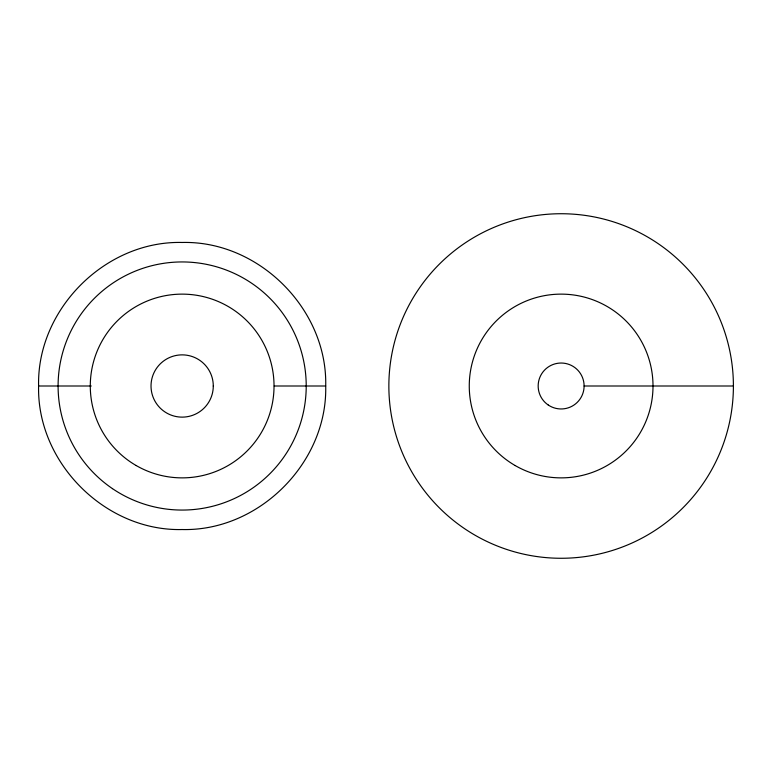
<?xml version="1.0" encoding="UTF-8"?>
<svg xmlns="http://www.w3.org/2000/svg" width="772" height="772" viewBox="0 0 772 772"><rect width="100%" height="100%" fill="white"/><g stroke="black" fill="none" stroke-linecap="round" stroke-linejoin="round"><path stroke-width="1.16" d="M38.6 386C36.728 309.302 105.436 240.546 182.153 242.466C258.871 240.546 327.579 309.302 325.707 386C327.579 462.698 258.871 531.454 182.153 529.534C105.436 531.454 36.728 462.698 38.6 386L91.25 386M213.284 386A31.131 31.131 0 0 1 166.588 412.962A31.131 31.131 0 0 1 166.588 359.038A31.131 31.131 0 0 1 213.284 386L213.477 386M274.243 386L325.688 386M584.105 386L733.4 386A172.262 172.262 0 0 1 475.002 535.189A172.262 172.262 0 0 1 475.002 236.811A172.262 172.262 0 0 1 733.4 386M548.265 405.02A22.967 22.967 0 0 0 584.047 387.64A22.967 22.967 0 0 0 551.102 365.339A22.967 22.967 0 0 0 548.265 405.02M515.194 465.564A91.878 91.878 0 0 0 653.006 386A91.878 91.878 0 0 0 515.194 306.436A91.878 91.878 0 0 0 515.194 465.564M136.219 465.564A91.878 91.878 0 0 0 274.031 386A91.878 91.878 0 0 0 136.219 306.436A91.878 91.878 0 0 0 136.219 465.564M112.451 488.628A124.06 124.06 0 0 0 305.886 395.052A124.06 124.06 0 0 0 128.133 274.321A124.06 124.06 0 0 0 112.451 488.628"/></g></svg>
